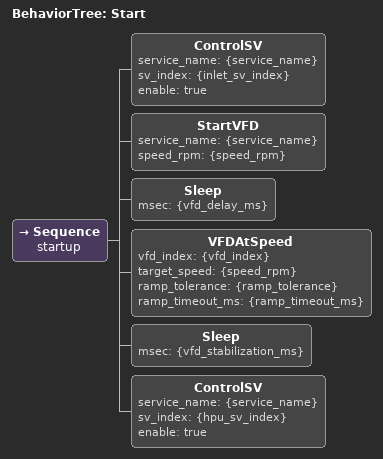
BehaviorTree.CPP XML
<root BTCPP_format="4">
  <BehaviorTree ID="Start">
    <!-- Brings the booster to WARM state: inlet open, VFD running, HPU engaged, PCSV off.
         Registered as a SubTree — used by compress_once and compress_hold. -->
    <Sequence name="startup">

      <ControlSV
        service_name="{service_name}"
        sv_index="{inlet_sv_index}"
        enable="true"
      />

      <StartVFD
        service_name="{service_name}"
        speed_rpm="{speed_rpm}"
      />

      <Sleep msec="{vfd_delay_ms}" />

      <VFDAtSpeed
        vfd_index="{vfd_index}"
        target_speed="{speed_rpm}"
        ramp_tolerance="{ramp_tolerance}"
        ramp_timeout_ms="{ramp_timeout_ms}"
      />

      <Sleep msec="{vfd_stabilization_ms}" />

      <ControlSV
        service_name="{service_name}"
        sv_index="{hpu_sv_index}"
        enable="true"
      />

    </Sequence>
  </BehaviorTree>
</root>
